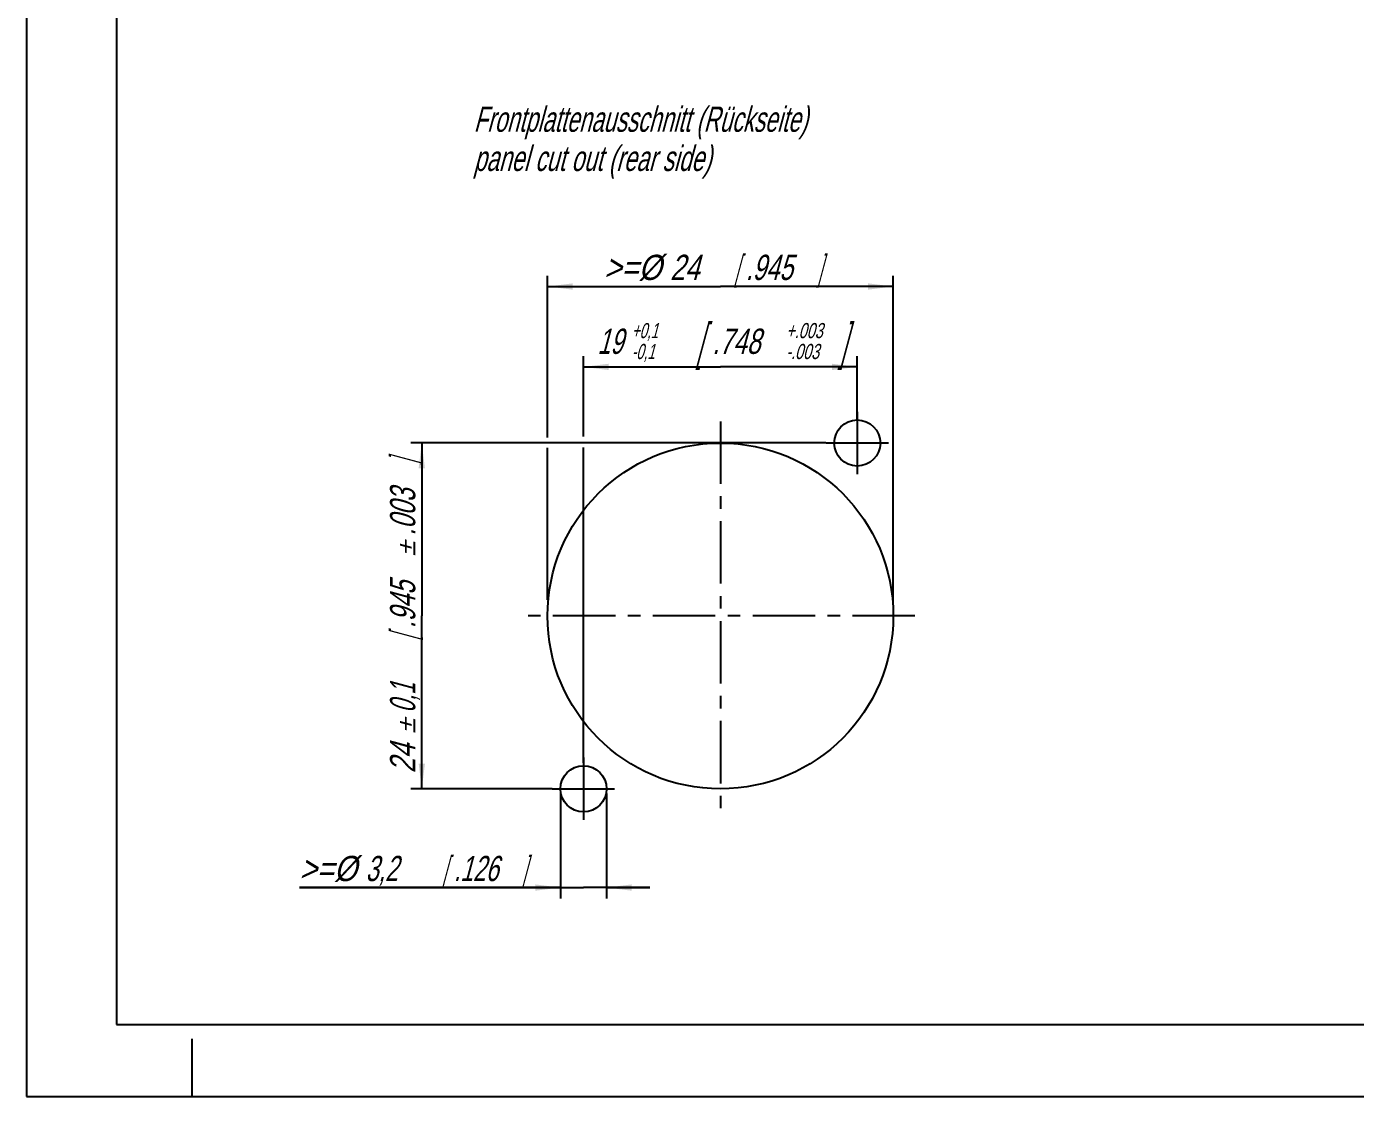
# Model space of a CAD drawing. Extents: x 0 to 420, y 0 to 297.
# Drawn here: x 0 to 184.5, y 0 to 148.5 of the extents above; entities that cross this region are included whole.
import ezdxf

# ---------------------------------------------------------------- set-up
doc = ezdxf.new("R2010")
doc.units = 0
doc.header["$LTSCALE"] = 23.1
doc.linetypes.add('CENTER', pattern=[0.6, 0.375, -0.075, 0.075, -0.075])
doc.layers.get('0').update_dxf_attribs({"linetype": 'CONTINUOUS'})
doc.layers.add('DEFAULT_1', color=7, linetype='CENTER')
doc.layers.add('ZEICHNUNGSBEMASSUNGEN', color=7, linetype='CONTINUOUS')
doc.styles.get("Standard").update_dxf_attribs({"font": 'txt', "width": 0.7})
doc.dimstyles.new('DIMSTYLE_1', dxfattribs={"dimtxt": 3.5, "dimasz": 3.5, "dimexe": 0.18, "dimexo": 0.0625, "dimgap": 0.09, "dimtad": 1, "dimdec": 3, "dimtxsty": 'STANDARD', "dimblk": '_FILLED', "dimblk1": '_FILLED', "dimblk2": '_FILLED', "dimcen": 0.09, "dimclrt": 5, "dimazin": 3, "dimtol": 1, "dimtp": 0.1, "dimtm": 0.1, "dimtfac": 0.6, "dimtdec": 3, "dimtofl": 0, "dimtmove": 0, "dimatfit": 3, "dimtolj": 1})
doc.dimstyles.new('DIMSTYLE_2', dxfattribs={"dimtxt": 3.5, "dimasz": 3.5, "dimexe": 0.18, "dimexo": 0.0625, "dimgap": 0.09, "dimtad": 1, "dimdec": 3, "dimtxsty": 'STANDARD', "dimblk": '_FILLED', "dimblk1": '_FILLED', "dimblk2": '_FILLED', "dimcen": 0.09, "dimclrt": 5, "dimazin": 3, "dimtol": 1, "dimtp": 0.1, "dimtm": 0.1, "dimtfac": 1, "dimtdec": 3, "dimtofl": 0, "dimtmove": 0, "dimatfit": 3, "dimtolj": 1})
doc.dimstyles.new('DIMSTYLE_3', dxfattribs={"dimtxt": 3.5, "dimasz": 3.5, "dimexe": 0.18, "dimexo": 0.0625, "dimgap": 0.09, "dimtad": 1, "dimdec": 3, "dimtxsty": 'STANDARD', "dimblk": '_FILLED', "dimblk1": '_FILLED', "dimblk2": '_FILLED', "dimcen": 0.09, "dimclrt": 5, "dimazin": 3, "dimtp": 0.2, "dimtm": 0.2, "dimtfac": 1, "dimtdec": 3, "dimtofl": 0, "dimtmove": 0, "dimatfit": 3, "dimtolj": 1})
doc.dimstyles.new('DIMSTYLE_4', dxfattribs={"dimtxt": 3.5, "dimasz": 3.5, "dimexe": 0.18, "dimexo": 0.0625, "dimgap": 0.09, "dimtad": 1, "dimdec": 3, "dimtxsty": 'STANDARD', "dimblk": '_FILLED', "dimblk1": '_FILLED', "dimblk2": '_FILLED', "dimcen": 0.09, "dimclrt": 5, "dimazin": 3, "dimtp": 0.1, "dimtm": 0.1, "dimtfac": 1, "dimtdec": 3, "dimtofl": 0, "dimtmove": 0, "dimatfit": 3, "dimtolj": 1})

# ---------------------------------------------------------------- blocks, each defined once
blk = doc.blocks.new('_FILLED')
at = {"color": 0, "linetype": 'BYBLOCK'}
blk.add_solid([(0, 0), (-1, 0.125), (-1, -0.125)], dxfattribs=at)
blk = doc.blocks.new('*D0')
at = {"layer": 'ZEICHNUNGSBEMASSUNGEN', "color": 2, "linetype": 'CONTINUOUS'}
for p, q in [((77.31, 91.61), (77.31, 102.76)), ((115.31, 94.02), (115.31, 102.76)), ((77.31, 101.26), (96.31, 101.26)), ((115.31, 101.26), (96.31, 101.26)), ((77.31, 46.3), (77.31, 90.06))]:
    blk.add_line(p, q, dxfattribs=at)
at = {"layer": 'ZEICHNUNGSBEMASSUNGEN', "color": 2, "linetype": 'CONTINUOUS', "xscale": 3.5, "yscale": 3.5, "zscale": 3.5, "rotation": 180}
blk.add_blockref('_FILLED', (77.31, 101.26), dxfattribs=at)
at = {"layer": 'ZEICHNUNGSBEMASSUNGEN', "color": 2, "linetype": 'CONTINUOUS', "xscale": 3.5, "yscale": 3.5, "zscale": 3.5}
blk.add_blockref('_FILLED', (115.31, 101.26), dxfattribs=at)
at = {"layer": 'ZEICHNUNGSBEMASSUNGEN', "color": 5, "linetype": 'CONTINUOUS', "oblique": 15}
for s, height, width, p in [('+0,1', 2.1, 0.660714, (83.99, 105.25)), ('[', 5, 0.428571, (93.04, 102.35)), ('+.003', 2.1, 0.714286, (105.43, 105.25)), (']', 5, 0.428571, (112.93, 102.35)), ('19', 3.5, 0.678571, (79.24, 103.07)), ('.748', 3.5, 0.732143, (95.18, 103.07)), ('-0,1', 2.1, 0.660714, (83.99, 102.35)), ('-.003', 2.1, 0.714286, (105.43, 102.35))]:
    blk.add_text(s, height=height, dxfattribs=dict(at, width=width)).set_placement(p)
blk = doc.blocks.new('*D1')
at = {"layer": 'ZEICHNUNGSBEMASSUNGEN', "color": 2, "linetype": 'CONTINUOUS'}
for p, q in [((110.96, 90.7), (53.36, 90.7)), ((54.86, 90.7), (54.86, 66.7)), ((54.86, 42.7), (54.86, 66.7)), ((72.96, 42.7), (53.36, 42.7))]:
    blk.add_line(p, q, dxfattribs=at)
at = {"layer": 'ZEICHNUNGSBEMASSUNGEN', "color": 2, "linetype": 'CONTINUOUS', "xscale": 3.5, "yscale": 3.5, "zscale": 3.5}
for p, rotation in [((54.86, 90.7), 90), ((54.86, 42.7), 270)]:
    blk.add_blockref('_FILLED', p, dxfattribs=dict(at, rotation=rotation))
at = {"layer": 'ZEICHNUNGSBEMASSUNGEN', "color": 5, "linetype": 'CONTINUOUS', "oblique": 15}
for s, height, width, p in [(']', 3.5, 0.428571, (53.95, 87.84)), ('.003', 3.5, 0.714286, (53.95, 77.84)), ('%%p', 2.45, 1.166667, (53.95, 74.98)), ('.945', 3.5, 0.714286, (53.95, 64.98)), ('[', 3.5, 0.428571, (53.95, 63.48)), ('0,1', 3.5, 0.642857, (53.95, 53.23)), ('%%p', 2.45, 1.166667, (53.95, 50.37)), ('24', 3.5, 0.785714, (53.95, 44.87))]:
    blk.add_text(s, height=height, rotation=90, dxfattribs=dict(at, width=width)).set_placement(p)
blk = doc.blocks.new('*D2')
at = {"layer": 'ZEICHNUNGSBEMASSUNGEN', "color": 2, "linetype": 'CONTINUOUS'}
for p, q in [((72.31, 91.46), (72.31, 113.92)), ((120.31, 68.58), (120.31, 113.92)), ((72.31, 112.42), (96.31, 112.42)), ((120.31, 112.42), (96.31, 112.42)), ((72.31, 68.94), (72.31, 90.01))]:
    blk.add_line(p, q, dxfattribs=at)
at = {"layer": 'ZEICHNUNGSBEMASSUNGEN', "color": 2, "linetype": 'CONTINUOUS', "xscale": 3.5, "yscale": 3.5, "zscale": 3.5, "rotation": 180}
blk.add_blockref('_FILLED', (72.31, 112.42), dxfattribs=at)
at = {"layer": 'ZEICHNUNGSBEMASSUNGEN', "color": 2, "linetype": 'CONTINUOUS', "xscale": 3.5, "yscale": 3.5, "zscale": 3.5}
blk.add_blockref('_FILLED', (120.31, 112.42), dxfattribs=at)
at = {"layer": 'ZEICHNUNGSBEMASSUNGEN', "color": 5, "linetype": 'CONTINUOUS', "oblique": 15}
for s, width, p in [('>=%%c', 0.873016, (80.15, 113.33)), ('24', 0.785714, (89.32, 113.33)), ('[', 0.428571, (98.32, 113.33)), ('.945', 0.714286, (99.82, 113.33)), (']', 0.428571, (109.82, 113.33))]:
    blk.add_text(s, height=3.5, dxfattribs=dict(at, width=width)).set_placement(p)
blk = doc.blocks.new('*D3')
at = {"layer": 'ZEICHNUNGSBEMASSUNGEN', "color": 2, "linetype": 'CONTINUOUS'}
for p, q in [((74.11, 41.9), (74.11, 27.49)), ((80.51, 42.03), (80.51, 27.49)), ((74.11, 28.99), (37.87, 28.99)), ((37.87, 28.99), (77.31, 28.99)), ((86.51, 28.99), (77.31, 28.99)), ((80.51, 28.99), (86.51, 28.99))]:
    blk.add_line(p, q, dxfattribs=at)
at = {"layer": 'ZEICHNUNGSBEMASSUNGEN', "color": 2, "linetype": 'CONTINUOUS', "xscale": 3.5, "yscale": 3.5, "zscale": 3.5}
blk.add_blockref('_FILLED', (74.11, 28.99), dxfattribs=at)
at = {"layer": 'ZEICHNUNGSBEMASSUNGEN', "color": 2, "linetype": 'CONTINUOUS', "xscale": 3.5, "yscale": 3.5, "zscale": 3.5, "rotation": 180}
blk.add_blockref('_FILLED', (80.51, 28.99), dxfattribs=at)
at = {"layer": 'ZEICHNUNGSBEMASSUNGEN', "color": 5, "linetype": 'CONTINUOUS', "oblique": 15}
for s, width, p in [('>=%%c', 0.873016, (37.87, 29.89)), ('3,2', 0.690476, (47.04, 29.89)), ('[', 0.428571, (57.79, 29.89)), ('.126', 0.678571, (59.29, 29.89)), (']', 0.428571, (68.79, 29.89))]:
    blk.add_text(s, height=3.5, dxfattribs=dict(at, width=width)).set_placement(p)

msp = doc.modelspace()

# ---------------------------------------------------------------- linework, layer by layer
at = {"color": 7, "linetype": 'CONTINUOUS'}
for p, q in [((0, 297), (0, 0)), ((12.5, 287), (12.5, 10)), ((12.5, 10), (410, 10)), ((23, 0), (23, 8)), ((0, 0), (420, 0))]:
    msp.add_line(p, q, dxfattribs=at)
for centre, radius in [((115.3081, 90.6951), 3.2), ((96.3081, 66.6951), 24), ((77.3081, 42.6951), 3.2)]:
    msp.add_circle(centre, radius, dxfattribs=at)
at = {"layer": 'DEFAULT_1', "color": 7, "linetype": 'CENTER'}
for p, q in [((115.3081, 95.0451), (115.3081, 86.3451)), ((96.3081, 93.6972), (96.3081, 39.693)), ((119.6581, 90.6951), (110.9581, 90.6951)), ((123.3102, 66.6951), (69.306, 66.6951)), ((77.3081, 47.0451), (77.3081, 38.3451)), ((72.9581, 42.6951), (81.6581, 42.6951))]:
    msp.add_line(p, q, dxfattribs=at)

# ---------------------------------------------------------------- texts
at = {"color": 5, "linetype": 'CONTINUOUS', "oblique": 15}
for s, width, p in [('Frontplattenausschnitt (Rückseite)', 0.652241, (62.0563, 133.8932)), ('panel cut out (rear side)', 0.666667, (62.0563, 128.458))]:
    msp.add_text(s, height=3.5, dxfattribs=dict(at, width=width)).set_placement(p)

# ---------------------------------------------------------------- dimensions: what is measured, and where the dimension line sits
at = {"layer": 'ZEICHNUNGSBEMASSUNGEN', "color": 2, "linetype": 'CONTINUOUS'}
dim = msp.add_linear_dim(base=(72.3081, 112.4199), p1=(120.3081, 68.5759), p2=(72.3081, 68.9412), angle=180, text='>=%%c<>', dimstyle='DIMSTYLE_3', dxfattribs=at)
dim.commit()
dim.dimension.update_dxf_attribs({"geometry": '*D2', "text_midpoint": (95.7342, 115.0758), "dimtype": 160})
dim = msp.add_linear_dim(base=(115.3081, 101.2595), p1=(77.3081, 46.2958), p2=(115.3081, 94.0216), dimstyle='DIMSTYLE_1', dxfattribs=at)
dim.commit()
dim.dimension.update_dxf_attribs({"geometry": '*D0', "text_midpoint": (97.1587, 104.8459), "dimtype": 160})
dim = msp.add_linear_dim(base=(54.8602, 42.6951), p1=(110.9581, 90.6951), p2=(72.9581, 42.6951), angle=270, dimstyle='DIMSTYLE_2', dxfattribs=at)
dim.commit()
dim.dimension.update_dxf_attribs({"geometry": '*D1', "text_midpoint": (52.2043, 67.1019), "dimtype": 160})
dim = msp.add_linear_dim(base=(80.5081, 28.9855), p1=(74.1081, 41.8975), p2=(80.5081, 42.0252), text='>=%%c<>', dimstyle='DIMSTYLE_4', dxfattribs=at)
dim.commit()
dim.dimension.update_dxf_attribs({"geometry": '*D3', "text_midpoint": (54.0773, 31.6414), "dimtype": 160})

doc.saveas('drawing.dxf')
